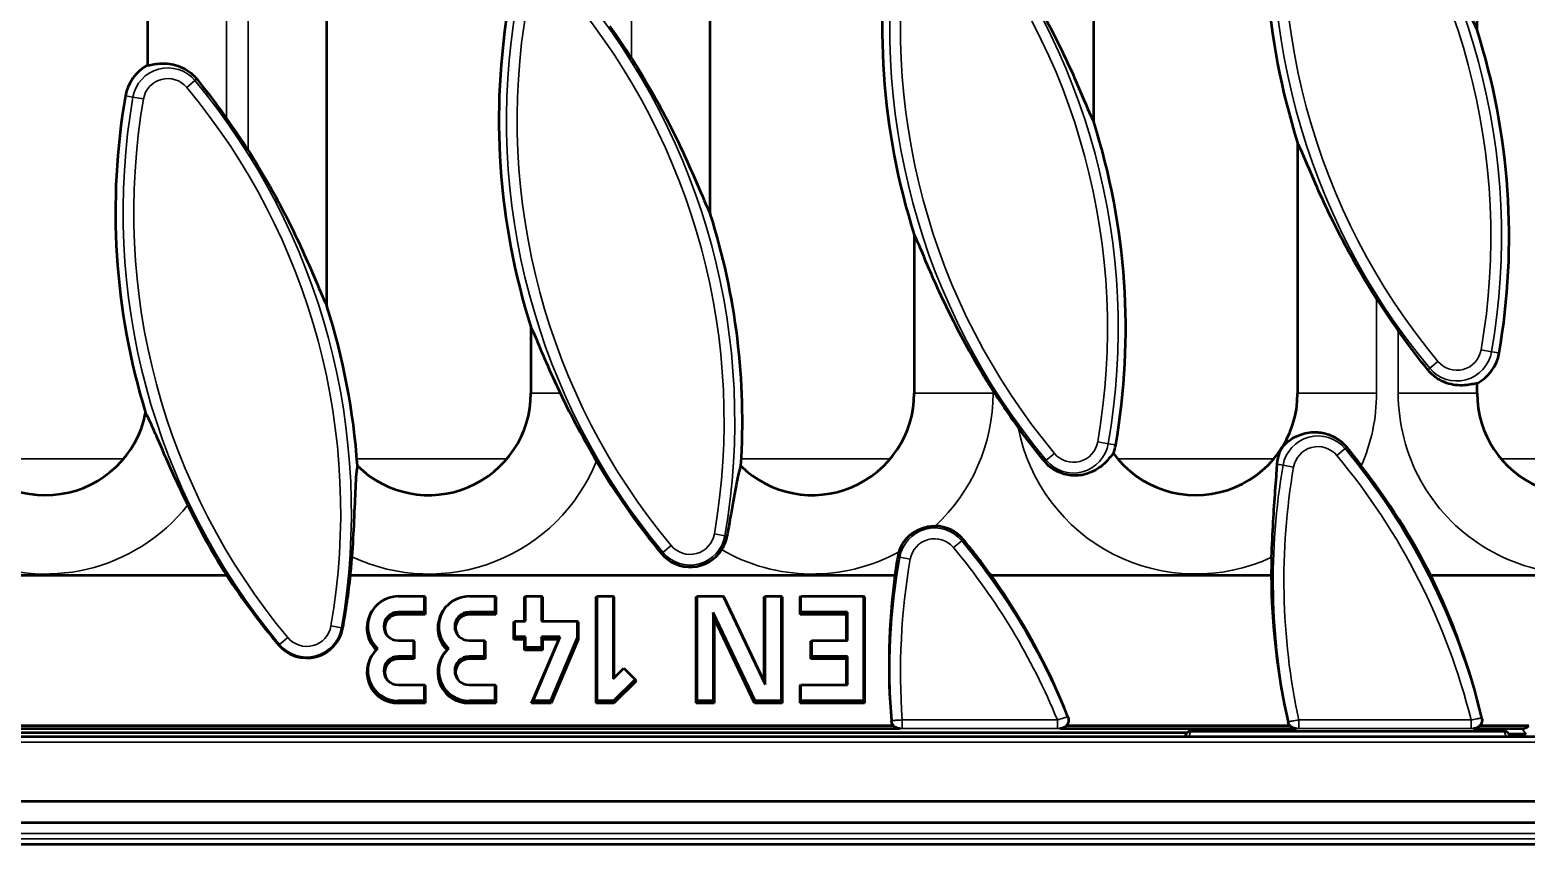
# Model space of a CAD drawing. Header units: millimetres. Extents: x 0 to 4362, y -130 to 2100.
# Drawn here: x 2596.8 to 2736.2, y 656.6 to 732.4 of the extents above; entities that cross this region are included whole.
import ezdxf

# ---------------------------------------------------------------- set-up
doc = ezdxf.new("R2010")
doc.units = ezdxf.units.MM
doc.header["$LTSCALE"] = 5
doc.layers.add('Sichtbar (ISO)', color=7, linetype='Continuous', lineweight=50)
doc.layers.add('Sichtbar schmal (ISO)', color=7, linetype='Continuous', lineweight=35)

msp = doc.modelspace()

# ---------------------------------------------------------------- linework, layer by layer
at = {"layer": 'Sichtbar (ISO)'}
for p, q in [((2731.593, 732.444), (2731.593, 759.511)), ((2607.736, 756.215), (2607.736, 729.148)), ((2695.878, 723.873), (2695.878, 750.94)), ((2660.164, 715.301), (2660.164, 742.368)), ((2624.45, 706.73), (2624.45, 733.797)), ((2714.878, 721.929), (2714.878, 698.615)), ((2679.164, 713.358), (2679.164, 698.615)), ((2643.45, 704.786), (2643.45, 698.615)), ((2731.593, 698.615), (2731.593, 699.511)), ((2615.134, 681.615), (2591.138, 681.615)), ((2677.351, 681.615), (2626.637, 681.615)), ((2712.42, 681.615), (2686.344, 681.615)), ((2748.66, 681.615), (2727.282, 681.615)), ((2631.088, 679.69), (2633.501, 679.69)), ((2633.588, 679.635), (2633.501, 679.69)), ((2633.501, 679.69), (2633.501, 678.213)), ((2633.588, 679.635), (2633.588, 677.985)), ((2637.688, 679.69), (2640.101, 679.69)), ((2640.188, 679.635), (2640.101, 679.69)), ((2640.101, 679.69), (2640.101, 678.213)), ((2640.188, 679.635), (2640.188, 677.985)), ((2642.855, 679.635), (2642.942, 679.69)), ((2642.855, 677.38), (2642.855, 679.635)), ((2642.942, 677.38), (2642.942, 679.69)), ((2642.942, 679.69), (2644.434, 679.69)), ((2644.521, 679.635), (2644.434, 679.69)), ((2644.434, 679.69), (2644.434, 677.38)), ((2644.521, 679.635), (2644.521, 677.38)), ((2649.521, 679.635), (2649.609, 679.69)), ((2649.521, 669.736), (2649.521, 679.635)), ((2649.609, 669.964), (2649.609, 679.69)), ((2649.609, 679.69), (2651.101, 679.69)), ((2651.188, 679.635), (2651.101, 679.69)), ((2651.101, 679.69), (2651.101, 672.001)), ((2651.188, 679.635), (2651.188, 672.088)), ((2658.855, 679.635), (2658.942, 679.69)), ((2658.855, 669.736), (2658.855, 679.635)), ((2658.942, 669.964), (2658.942, 679.69)), ((2658.942, 679.69), (2661.366, 679.69)), ((2661.422, 679.635), (2661.366, 679.69)), ((2661.366, 679.69), (2665.276, 671.47)), ((2661.422, 679.635), (2665.188, 671.716)), ((2665.188, 679.635), (2665.276, 679.69)), ((2665.188, 671.716), (2665.188, 679.635)), ((2665.276, 671.47), (2665.276, 679.69)), ((2665.276, 679.69), (2666.767, 679.69)), ((2666.855, 679.635), (2666.767, 679.69)), ((2666.767, 679.69), (2666.767, 669.964)), ((2666.855, 679.635), (2666.855, 669.736)), ((2668.521, 679.635), (2668.609, 679.69)), ((2668.521, 677.985), (2668.521, 679.635)), ((2668.609, 678.213), (2668.609, 679.69)), ((2668.609, 679.69), (2674.434, 679.69)), ((2674.434, 679.69), (2674.434, 669.964)), ((2674.521, 679.635), (2674.434, 679.69)), ((2674.521, 679.635), (2674.521, 669.736)), ((2628.851, 678.605), (2628.782, 678.516)), ((2633.501, 678.213), (2631.088, 678.213)), ((2633.588, 677.985), (2631.088, 677.985)), ((2633.588, 677.985), (2633.501, 678.213)), ((2635.451, 678.605), (2635.382, 678.516)), ((2640.101, 678.213), (2637.688, 678.213)), ((2640.188, 677.985), (2637.688, 677.985)), ((2640.188, 677.985), (2640.101, 678.213)), ((2641.855, 677.325), (2641.942, 677.38)), ((2641.942, 675.903), (2641.942, 677.38)), ((2641.942, 677.38), (2642.942, 677.38)), ((2644.434, 677.38), (2647.767, 677.38)), ((2647.855, 677.325), (2647.767, 677.38)), ((2647.767, 677.38), (2647.767, 675.834)), ((2664.343, 669.964), (2660.434, 678.184)), ((2660.521, 677.655), (2660.434, 678.184)), ((2660.434, 678.184), (2660.434, 669.964)), ((2664.287, 669.736), (2660.521, 677.655)), ((2660.521, 677.655), (2660.521, 669.736)), ((2668.521, 677.985), (2668.609, 678.213)), ((2672.855, 677.985), (2668.521, 677.985)), ((2672.942, 678.213), (2668.609, 678.213)), ((2672.855, 677.985), (2672.942, 678.213)), ((2672.855, 675.565), (2672.855, 677.985)), ((2672.942, 675.565), (2672.942, 678.213)), ((2641.855, 675.675), (2641.855, 677.325)), ((2647.855, 677.325), (2647.855, 675.675)), ((2631.088, 675.565), (2632.501, 675.565)), ((2632.588, 675.51), (2632.501, 675.565)), ((2632.501, 675.565), (2632.501, 674.089)), ((2632.588, 675.51), (2632.588, 673.861)), ((2637.688, 675.565), (2639.101, 675.565)), ((2639.188, 675.51), (2639.101, 675.565)), ((2639.101, 675.565), (2639.101, 674.089)), ((2639.188, 675.51), (2639.188, 673.861)), ((2641.855, 675.675), (2641.942, 675.903)), ((2642.855, 675.675), (2641.855, 675.675)), ((2642.942, 675.903), (2641.942, 675.903)), ((2642.855, 675.675), (2642.942, 675.903)), ((2642.855, 674.685), (2642.855, 675.675)), ((2642.855, 674.685), (2642.942, 674.914)), ((2644.521, 674.685), (2642.855, 674.685)), ((2642.942, 674.914), (2642.942, 675.903)), ((2644.434, 674.914), (2642.942, 674.914)), ((2643.521, 669.736), (2646.046, 675.675)), ((2643.653, 669.964), (2646.178, 675.903)), ((2646.178, 675.903), (2644.434, 675.903)), ((2644.521, 675.675), (2644.434, 675.903)), ((2644.434, 675.903), (2644.434, 674.914)), ((2644.521, 674.685), (2644.434, 674.914)), ((2646.046, 675.675), (2644.521, 675.675)), ((2644.521, 675.675), (2644.521, 674.685)), ((2647.767, 675.834), (2645.272, 669.964)), ((2647.855, 675.675), (2645.33, 669.736)), ((2646.046, 675.675), (2646.178, 675.903)), ((2647.855, 675.675), (2647.767, 675.834)), ((2669.521, 675.51), (2669.609, 675.565)), ((2669.521, 673.861), (2669.521, 675.51)), ((2669.609, 674.089), (2669.609, 675.565)), ((2669.609, 675.565), (2672.942, 675.565)), ((2628.851, 674.48), (2628.782, 674.391)), ((2632.501, 674.089), (2631.088, 674.089)), ((2632.588, 673.861), (2631.088, 673.861)), ((2632.588, 673.861), (2632.501, 674.089)), ((2635.451, 674.48), (2635.382, 674.391)), ((2639.101, 674.089), (2637.688, 674.089)), ((2639.188, 673.861), (2637.688, 673.861)), ((2639.188, 673.861), (2639.101, 674.089)), ((2669.521, 673.861), (2669.609, 674.089)), ((2672.855, 673.861), (2669.521, 673.861)), ((2672.942, 674.089), (2669.609, 674.089)), ((2672.855, 673.861), (2672.942, 674.089)), ((2672.855, 671.44), (2672.855, 673.861)), ((2672.942, 671.44), (2672.942, 674.089)), ((2651.101, 672.001), (2652.093, 672.984)), ((2653.148, 671.94), (2651.152, 669.964)), ((2653.271, 671.798), (2651.188, 669.736)), ((2652.093, 672.984), (2653.148, 671.94)), ((2653.271, 671.798), (2653.148, 671.94)), ((2631.088, 671.44), (2633.501, 671.44)), ((2633.588, 671.386), (2633.501, 671.44)), ((2633.501, 671.44), (2633.501, 669.964)), ((2633.588, 671.386), (2633.588, 669.736)), ((2637.688, 671.44), (2640.101, 671.44)), ((2640.188, 671.386), (2640.101, 671.44)), ((2640.101, 671.44), (2640.101, 669.964)), ((2640.188, 671.386), (2640.188, 669.736)), ((2665.188, 671.716), (2665.276, 671.47)), ((2668.521, 671.386), (2668.609, 671.44)), ((2668.521, 669.736), (2668.521, 671.386)), ((2668.609, 669.964), (2668.609, 671.44)), ((2668.609, 671.44), (2672.942, 671.44)), ((2633.501, 669.964), (2631.088, 669.964)), ((2633.588, 669.736), (2631.088, 669.736)), ((2633.588, 669.736), (2633.501, 669.964)), ((2640.101, 669.964), (2637.688, 669.964)), ((2640.188, 669.736), (2637.688, 669.736)), ((2640.188, 669.736), (2640.101, 669.964)), ((2643.521, 669.736), (2643.653, 669.964)), ((2645.33, 669.736), (2643.521, 669.736)), ((2645.272, 669.964), (2643.653, 669.964)), ((2645.33, 669.736), (2645.272, 669.964)), ((2649.521, 669.736), (2649.609, 669.964)), ((2651.188, 669.736), (2649.521, 669.736)), ((2651.152, 669.964), (2649.609, 669.964)), ((2651.188, 669.736), (2651.152, 669.964)), ((2658.855, 669.736), (2658.942, 669.964)), ((2660.521, 669.736), (2658.855, 669.736)), ((2660.434, 669.964), (2658.942, 669.964)), ((2660.521, 669.736), (2660.434, 669.964)), ((2664.287, 669.736), (2664.343, 669.964)), ((2666.855, 669.736), (2664.287, 669.736)), ((2666.767, 669.964), (2664.343, 669.964)), ((2666.855, 669.736), (2666.767, 669.964)), ((2668.521, 669.736), (2668.609, 669.964)), ((2674.521, 669.736), (2668.521, 669.736)), ((2674.434, 669.964), (2668.609, 669.964)), ((2674.521, 669.736), (2674.434, 669.964)), ((2677.256, 667.615), (2589.861, 667.615)), ((2714.191, 667.615), (2693.309, 667.615)), ((2736.416, 667.615), (2731.828, 667.615)), ((2704.671, 666.615), (2579.784, 666.615)), ((2586.253, 666.998), (2704.584, 666.998)), ((2589.279, 667.365), (2677.838, 667.365)), ((2692.726, 667.365), (2714.773, 667.365)), ((2704.422, 666.745), (2704.387, 666.615)), ((2734.371, 666.615), (2704.671, 666.615)), ((2704.781, 666.628), (2734.262, 666.628)), ((2734.138, 667.115), (2704.905, 667.115)), ((2731.246, 667.365), (2735.755, 667.365)), ((2739.258, 666.615), (2734.371, 666.615)), ((2736.157, 666.841), (2734.584, 666.841)), ((2734.655, 666.615), (2734.621, 666.745)), ((2312.521, 660.615), (2812.521, 660.615)), ((2312.521, 658.615), (2812.521, 658.615)), ((2312.521, 656.615), (2812.521, 656.615))]:
    msp.add_line(p, q, dxfattribs=at)
for centre, radius, start, end in [((2775.461, 741.18), 63.568, 170.18516, 197.6286), ((2739.747, 732.609), 63.568, 170.18516, 197.6286), ((2704.033, 724.038), 63.568, 170.18516, 197.6286), ((2599.581, 696.05), 63.043, 32.39092, 35.6676), ((2671.01, 713.193), 63.568, 350.18516, 17.6286), ((2609.622, 725.62), 4, 118.14254, 170.18516), ((2668.319, 715.466), 63.568, 170.18516, 197.09069), ((2563.867, 687.478), 63.043, 32.39092, 35.6676), ((2635.296, 704.621), 63.568, 350.18516, 17.6286), ((2599.581, 696.05), 63.568, 356.19859, 17.6286), ((2563.867, 687.478), 63.568, 3.9393, 17.6286), ((2775.461, 741.18), 63.043, 212.39092, 215.6676), ((2729.706, 703.038), 4, 298.14254, 350.18516), ((2633.95, 698.615), 9.5, 225.44617, 0), ((2669.664, 698.615), 9.5, 225.53351, 0), ((2739.747, 732.609), 63.043, 212.39092, 216.13845), ((2705.378, 698.615), 9.5, 216.21636, 0), ((2741.093, 698.615), 9.5, 180, 313.55183), ((2598.236, 698.615), 9.5, 208.40856, 348.88919), ((2693.992, 694.467), 4, 338.5186, 350.18516), ((2704.033, 724.038), 63.043, 210.23646, 219.81484), ((2671.01, 653.193), 63.043, 26.79762, 37.82118), ((2668.319, 715.466), 63.043, 205.6284, 212.47619), ((2681.051, 682.763), 3.475, 39.81484, 89.26098), ((2635.296, 644.621), 63.043, 35.93036, 39.81484), ((2563.867, 687.478), 63.043, 354.66356, 356.26367), ((2658.278, 685.896), 3.475, 219.81484, 327.6971), ((2739.747, 672.609), 63.043, 170.18516, 171.78684), ((2681.051, 682.763), 3.475, 162.11973, 170.18516), ((2775.461, 681.18), 63.043, 178.05087, 179.60493), ((2704.905, 666.615), 0.5, 90, 165), ((2734.138, 666.615), 0.5, 15, 90)]:
    msp.add_arc(centre, radius, start, end, dxfattribs=at)
for centre, major_axis, ratio, start_param, end_param in [((2668.319, 716.259), (0, -63.476), 0.9999219, 5.2897143, 5.4168512), ((2563.867, 688.267), (0, 63.126), 0.9999219, 4.5287851, 4.6068132), ((2739.747, 673.396), (0, -62.941), 0.9999219, 4.5814238, 4.7965974), ((2635.296, 645.404), (0, 62.591), 0.9999219, 5.0896153, 5.3293342), ((2775.461, 681.968), (0, -63.048), 0.9999219, 4.7179927, 4.9359168), ((2671.01, 653.976), (0, 62.698), 0.9999219, 4.9436863, 5.1689077), ((2631.088, 676.889), (-2.829, 0), 0.9899495, 4.712389, 7.1108807), ((2637.688, 676.889), (-2.829, 0), 0.9899495, 4.712389, 7.1108807), ((2631.088, 676.748), (-2.917, 0), 0.9899495, 5.6240663, 7.0744069), ((2631.088, 676.889), (-1.337, 0), 0.9899495, 4.712389, 7.8539816), ((2631.088, 676.748), (-1.25, 0), 0.9899495, 4.712389, 6.8978807), ((2637.688, 676.748), (-2.917, 0), 0.9899495, 5.6240663, 7.0744069), ((2637.688, 676.889), (-1.337, 0), 0.9899495, 4.712389, 7.8539816), ((2637.688, 676.748), (-1.25, 0), 0.9899495, 4.712389, 6.8978807), ((2622.563, 677.367), (0, -3.422), 0.9999219, 5.4168512, 7.6703777), ((2631.088, 672.765), (-2.829, 0), 0.9899495, 5.4554899, 7.8539816), ((2637.688, 672.765), (-2.829, 0), 0.9899495, 5.4554899, 7.8539816), ((2631.088, 672.623), (-2.917, 0), 0.9899495, 5.6240663, 7.8539816), ((2631.088, 672.765), (-1.337, 0), 0.9899495, 4.712389, 7.8539816), ((2631.088, 672.623), (-1.25, 0), 0.9899495, 4.712389, 6.8978807), ((2637.688, 672.623), (-2.917, 0), 0.9899495, 5.6240663, 7.8539816), ((2637.688, 672.765), (-1.337, 0), 0.9899495, 4.712389, 7.8539816), ((2637.688, 672.623), (-1.25, 0), 0.9899495, 4.712389, 6.8978807), ((2735.753, 668.366), (0.61, -0.795), 0.9978252, 5.629738, 6.3519541), ((2704.768, 666.102), (0.137, 0.51), 0.947813, 0.2487076, 0.4682626), ((2734.275, 666.102), (-0.137, 0.51), 0.947813, 5.8149227, 6.0344777)]:
    msp.add_ellipse(centre, major_axis=major_axis, ratio=ratio, start_param=start_param, end_param=end_param, dxfattribs=at)
for points, knots in [([(2724.244, 746.965), (2725.234, 745.405), (2726.224, 743.717), (2728.204, 740.022), (2729.158, 738.008), (2730.426, 735.122), (2730.957, 733.825), (2731.404, 732.818), (2731.494, 732.625), (2731.575, 732.475), (2731.584, 732.459), (2731.593, 732.444)], [5.0571531, 5.0571531, 5.0571531, 5.0571531, 5.5983494, 5.5983494, 6.239433, 6.239433, 6.6427143, 6.6427143, 6.7428645, 6.7428645, 6.7559465, 6.7559465, 6.7559465, 6.7559465]), ([(2688.53, 738.393), (2689.52, 736.833), (2690.51, 735.146), (2692.489, 731.45), (2693.444, 729.437), (2694.712, 726.551), (2695.242, 725.254), (2695.69, 724.247), (2695.78, 724.053), (2695.861, 723.904), (2695.87, 723.888), (2695.878, 723.873)], [5.0571531, 5.0571531, 5.0571531, 5.0571531, 5.5983494, 5.5983494, 6.239433, 6.239433, 6.6427143, 6.6427143, 6.7428645, 6.7428645, 6.7559465, 6.7559465, 6.7559465, 6.7559465]), ([(2607.736, 729.148), (2607.84, 729.153), (2608.001, 729.185), (2608.591, 729.289), (2609.137, 729.366), (2610.003, 729.256), (2610.282, 729.199), (2610.856, 729.004), (2611.149, 728.865), (2611.64, 728.551), (2611.882, 728.36), (2612.178, 728.053), (2612.255, 727.965), (2612.327, 727.875)], [2.82851537, 2.82851537, 2.82851537, 2.82851537, 2.9796104, 2.9796104, 3.24690309, 3.24690309, 3.34987153, 3.34987153, 3.45283997, 3.45283997, 3.54324006, 3.54324006, 3.57659228, 3.57659228, 3.57659228, 3.57659228]), ([(2652.816, 729.822), (2653.805, 728.262), (2654.795, 726.574), (2656.775, 722.879), (2657.73, 720.865), (2658.997, 717.979), (2659.528, 716.682), (2659.976, 715.675), (2660.065, 715.482), (2660.146, 715.333), (2660.155, 715.316), (2660.164, 715.301)], [5.0571531, 5.0571531, 5.0571531, 5.0571531, 5.5983494, 5.5983494, 6.239433, 6.239433, 6.6427143, 6.6427143, 6.7428645, 6.7428645, 6.7559465, 6.7559465, 6.7559465, 6.7559465]), ([(2612.327, 727.875), (2613.093, 726.915), (2613.86, 725.914), (2614.732, 724.725), (2614.908, 724.483), (2615.084, 724.238)], [1.09829535, 1.09829535, 1.09829535, 1.09829535, 1.45268918, 1.45268918, 1.54121651, 1.54121651, 1.54121651, 1.54121651]), ([(2617.101, 721.25), (2618.091, 719.69), (2619.081, 718.003), (2621.061, 714.308), (2622.016, 712.294), (2623.283, 709.408), (2623.814, 708.111), (2624.261, 707.104), (2624.351, 706.911), (2624.432, 706.761), (2624.441, 706.745), (2624.45, 706.73)], [5.0571531, 5.0571531, 5.0571531, 5.0571531, 5.5983494, 5.5983494, 6.239433, 6.239433, 6.6427143, 6.6427143, 6.7428645, 6.7428645, 6.7559465, 6.7559465, 6.7559465, 6.7559465]), ([(2722.227, 707.409), (2721.237, 708.969), (2720.247, 710.656), (2718.268, 714.351), (2717.313, 716.365), (2716.045, 719.251), (2715.515, 720.548), (2715.067, 721.555), (2714.977, 721.748), (2714.896, 721.898), (2714.887, 721.914), (2714.878, 721.929)], [5.0571531, 5.0571531, 5.0571531, 5.0571531, 5.5983494, 5.5983494, 6.239433, 6.239433, 6.6427143, 6.6427143, 6.7428645, 6.7428645, 6.7559465, 6.7559465, 6.7559465, 6.7559465]), ([(2686.513, 698.837), (2686.362, 699.074), (2686.215, 699.309), (2685.033, 701.216), (2683.975, 703.076), (2682.07, 706.779), (2681.223, 708.627), (2680.127, 711.167), (2679.686, 712.245), (2679.312, 713.071), (2679.235, 713.234), (2679.17, 713.348), (2679.167, 713.353), (2679.164, 713.358)], [1.4012919, 1.4012919, 1.4012919, 1.4012919, 1.4831314, 1.4831314, 2.0748242, 2.0748242, 2.6665171, 2.6665171, 3.0117053, 3.0117053, 3.1021459, 3.1021459, 3.1060816, 3.1060816, 3.1060816, 3.1060816]), ([(2646.192, 698.615), (2646.171, 698.658), (2646.151, 698.701), (2645.73, 699.592), (2645.313, 700.515), (2644.547, 702.281), (2644.195, 703.127), (2643.78, 704.097), (2643.649, 704.395), (2643.51, 704.677), (2643.478, 704.737), (2643.45, 704.786)], [1.10265107, 1.10265107, 1.10265107, 1.10265107, 1.11771854, 1.11771854, 1.4148714, 1.4148714, 1.71202425, 1.71202425, 1.84425797, 1.84425797, 1.88761898, 1.88761898, 1.88761898, 1.88761898]), ([(2727.002, 700.784), (2726.235, 701.744), (2725.469, 702.744), (2724.596, 703.934), (2724.421, 704.176), (2724.244, 704.421)], [1.09829535, 1.09829535, 1.09829535, 1.09829535, 1.45268918, 1.45268918, 1.54121651, 1.54121651, 1.54121651, 1.54121651]), ([(2731.593, 699.511), (2731.488, 699.506), (2731.327, 699.473), (2730.737, 699.369), (2730.192, 699.293), (2729.326, 699.403), (2729.046, 699.46), (2728.473, 699.655), (2728.179, 699.794), (2727.688, 700.108), (2727.447, 700.299), (2727.15, 700.606), (2727.074, 700.693), (2727.002, 700.784)], [2.82851537, 2.82851537, 2.82851537, 2.82851537, 2.9796104, 2.9796104, 3.24690309, 3.24690309, 3.34987153, 3.34987153, 3.45283997, 3.45283997, 3.54324006, 3.54324006, 3.57659228, 3.57659228, 3.57659228, 3.57659228]), ([(2649.566, 692.291), (2648.846, 693.527), (2648.193, 694.702), (2647.102, 696.757), (2646.618, 697.718), (2646.192, 698.615)], [-0.63236248, -0.63236248, -0.63236248, -0.63236248, -0.31426587, -0.31426587, 0, 0, 0, 0]), ([(2611.478, 688.198), (2610.915, 689.37), (2610.375, 690.538), (2609.359, 692.8), (2608.918, 693.821), (2608.29, 695.267), (2608.05, 695.818), (2607.743, 696.465), (2607.637, 696.671), (2607.558, 696.784)], [-1.006934, -1.006934, -1.006934, -1.006934, -0.7077616, -0.7077616, -0.3937646, -0.3937646, -0.1524802, -0.1524802, 0, 0, 0, 0]), ([(2712.972, 691.991), (2712.998, 692.419), (2713.087, 692.774), (2713.217, 693.124), (2713.25, 693.199), (2713.303, 693.309), (2713.328, 693.355), (2713.38, 693.447), (2713.407, 693.489), (2713.466, 693.576), (2713.499, 693.622), (2713.584, 693.727), (2713.639, 693.79), (2713.969, 694.127), (2714.407, 694.47), (2715.496, 694.888), (2716.027, 694.997), (2716.987, 694.964), (2717.384, 694.897), (2718.138, 694.628), (2718.486, 694.447), (2719.045, 694.02), (2719.261, 693.811), (2719.451, 693.574)], [-1.7471477, -1.7471477, -1.7471477, -1.7471477, -1.4626889, -1.4626889, -1.3655369, -1.3655369, -1.3010904, -1.3010904, -1.2437052, -1.2437052, -1.1811, -1.1811, -1.1010843, -1.1010843, -0.7864133, -0.7864133, -0.5556324, -0.5556324, -0.4071824, -0.4071824, -0.2772727, -0.2772727, -0.1830919, -0.1830919, -0.1830919, -0.1830919]), ([(2697.714, 693.002), (2697.585, 692.88), (2697.391, 692.602), (2696.795, 691.967), (2696.384, 691.612), (2695.459, 691.152), (2695.04, 691.019), (2694.171, 690.907), (2693.722, 690.922), (2692.832, 691.13), (2692.409, 691.314), (2691.762, 691.762), (2691.521, 691.983), (2691.314, 692.234)], [-1.11699826, -1.11699826, -1.11699826, -1.11699826, -0.91705981, -0.91705981, -0.70556296, -0.70556296, -0.55743003, -0.55743003, -0.41402459, -0.41402459, -0.274509, -0.274509, -0.17624953, -0.17624953, -0.17624953, -0.17624953]), ([(2627.285, 691.846), (2627.237, 691.705), (2627.201, 691.436), (2627.142, 690.727), (2627.118, 690.283), (2627.056, 688.946), (2627.017, 687.882), (2626.911, 685.622), (2626.85, 684.5), (2626.776, 683.37)], [-1.1757899, -1.1757899, -1.1757899, -1.1757899, -0.9527386, -0.9527386, -0.7281448, -0.7281448, -0.3397547, -0.3397547, 0, 0, 0, 0]), ([(2663.01, 691.835), (2662.941, 691.708), (2662.868, 691.458), (2662.709, 690.771), (2662.625, 690.336), (2662.385, 689.037), (2662.217, 688.066), (2661.928, 686.463), (2661.822, 685.887), (2661.712, 685.301)], [-1.08731074, -1.08731074, -1.08731074, -1.08731074, -0.87788924, -0.87788924, -0.66845422, -0.66845422, -0.32485193, -0.32485193, -0.14289778, -0.14289778, -0.14289778, -0.14289778]), ([(2712.455, 683.325), (2712.493, 684.451), (2712.544, 685.567), (2712.663, 687.65), (2712.729, 688.625), (2712.864, 690.467), (2712.929, 691.289), (2712.968, 691.924), (2712.97, 691.957), (2712.972, 691.991)], [-1.2657575, -1.2657575, -1.2657575, -1.2657575, -0.9185975, -0.9185975, -0.587482, -0.587482, -0.230122, -0.230122, -0.2105743, -0.2105743, -0.2105743, -0.2105743]), ([(2677.744, 683.83), (2677.827, 684.088), (2677.939, 684.336), (2678.235, 684.826), (2678.424, 685.063), (2678.96, 685.579), (2679.333, 685.82), (2680.173, 686.159), (2680.633, 686.244), (2681.096, 686.238)], [-0.44284758, -0.44284758, -0.44284758, -0.44284758, -0.36163015, -0.36163015, -0.27132763, -0.27132763, -0.13894718, -0.13894718, 0, 0, 0, 0]), ([(2661.712, 685.301), (2661.676, 685.11), (2661.624, 684.921), (2661.469, 684.493), (2661.354, 684.259), (2661.215, 684.038)], [-0.13749433, -0.13749433, -0.13749433, -0.13749433, -0.0781715, -0.0781715, 0, 0, 0, 0]), ([(2677.256, 667.615), (2677.196, 667.678), (2677.146, 667.75), (2677.068, 667.914), (2677.043, 668.007), (2677.035, 668.102)], [0.065553561, 0.065553561, 0.065553561, 0.065553561, 0.091852011, 0.091852011, 0.120661478, 0.120661478, 0.120661478, 0.120661478]), ([(2677.838, 667.365), (2677.733, 667.365), (2677.629, 667.386), (2677.436, 667.465), (2677.349, 667.523), (2677.268, 667.602), (2677.262, 667.609), (2677.256, 667.615)], [0, 0, 0, 0, 0.031400977, 0.031400977, 0.062636773, 0.062636773, 0.065288298, 0.065288298, 0.065288298, 0.065288298]), ([(2693.309, 667.615), (2693.305, 667.611), (2693.301, 667.606), (2693.224, 667.528), (2693.137, 667.47), (2692.992, 667.408), (2692.94, 667.392), (2692.834, 667.371), (2692.78, 667.365), (2692.726, 667.365)], [0.091670671, 0.091670671, 0.091670671, 0.091670671, 0.093483047, 0.093483047, 0.124618468, 0.124618468, 0.140804686, 0.140804686, 0.157014805, 0.157014805, 0.157014805, 0.157014805]), ([(2693.481, 668.458), (2693.519, 668.363), (2693.537, 668.261), (2693.534, 668.055), (2693.512, 667.953), (2693.433, 667.768), (2693.378, 667.686), (2693.309, 667.615)], [0, 0, 0, 0, 0.031042961, 0.031042961, 0.062401319, 0.062401319, 0.092047094, 0.092047094, 0.092047094, 0.092047094]), ([(2714.191, 667.615), (2714.144, 667.664), (2714.103, 667.719), (2714.032, 667.846), (2714.004, 667.918), (2713.987, 667.993)], [0.065519019, 0.065519019, 0.065519019, 0.065519019, 0.086162203, 0.086162203, 0.109372839, 0.109372839, 0.109372839, 0.109372839]), ([(2714.773, 667.365), (2714.668, 667.365), (2714.565, 667.386), (2714.372, 667.465), (2714.284, 667.523), (2714.204, 667.602), (2714.198, 667.609), (2714.191, 667.615)], [0, 0, 0, 0, 0.031374626, 0.031374626, 0.062600553, 0.062600553, 0.065269416, 0.065269416, 0.065269416, 0.065269416]), ([(2731.828, 667.615), (2731.798, 667.583), (2731.764, 667.553), (2731.66, 667.474), (2731.583, 667.434), (2731.419, 667.379), (2731.333, 667.365), (2731.246, 667.365)], [0.08002972, 0.08002972, 0.08002972, 0.08002972, 0.093443914, 0.093443914, 0.119365969, 0.119365969, 0.145338122, 0.145338122, 0.145338122, 0.145338122]), ([(2732.033, 668.349), (2732.057, 668.249), (2732.06, 668.145), (2732.027, 667.941), (2731.99, 667.842), (2731.905, 667.703), (2731.869, 667.657), (2731.828, 667.615)], [0, 0, 0, 0, 0.031199824, 0.031199824, 0.062713101, 0.062713101, 0.080415927, 0.080415927, 0.080415927, 0.080415927])]:
    msp.add_open_spline(points, degree=3, knots=knots, dxfattribs=at)
for points in [[(2691.314, 692.234), (2690.451, 693.279), (2689.627, 694.344), (2688.834, 695.43)], [(2719.451, 693.574), (2719.901, 693.011), (2720.357, 692.434), (2720.809, 691.851)]]:
    msp.add_open_spline(points, degree=3, dxfattribs=at)
at = {"layer": 'Sichtbar schmal (ISO)'}
for p, q in [((2652.816, 747.278), (2652.816, 729.822)), ((2615.084, 724.238), (2615.084, 741.694)), ((2617.101, 738.707), (2617.101, 721.25)), ((2612.151, 727.729), (2611.386, 727.091)), ((2612.327, 727.875), (2612.151, 727.729)), ((2605.681, 726.302), (2606.378, 726.182)), ((2606.378, 726.182), (2607.36, 726.012)), ((2722.227, 698.615), (2722.227, 707.409)), ((2724.244, 704.421), (2724.244, 698.615)), ((2731.969, 702.647), (2732.95, 702.477)), ((2733.648, 702.357), (2732.95, 702.477)), ((2727.942, 701.568), (2727.177, 700.93)), ((2727.002, 700.784), (2727.177, 700.93)), ((2646.192, 698.615), (2643.45, 698.615)), ((2686.513, 698.615), (2679.164, 698.615)), ((2686.513, 698.615), (2686.513, 698.837)), ((2722.227, 698.615), (2714.878, 698.615)), ((2731.593, 698.615), (2724.244, 698.615)), ((2692.228, 692.997), (2691.463, 692.359)), ((2696.254, 694.076), (2697.236, 693.906)), ((2697.933, 693.785), (2697.236, 693.906)), ((2719.294, 693.443), (2718.529, 692.805)), ((2719.451, 693.574), (2719.294, 693.443)), ((2605.491, 692.483), (2590.98, 692.483)), ((2641.206, 692.483), (2627.238, 692.483)), ((2676.92, 692.483), (2663.049, 692.483)), ((2691.314, 692.234), (2691.463, 692.359)), ((2712.634, 692.483), (2698.123, 692.483)), ((2712.972, 691.991), (2713.521, 691.896)), ((2713.521, 691.896), (2714.503, 691.726)), ((2747.666, 692.483), (2733.837, 692.483)), ((2656.514, 684.425), (2655.749, 683.787)), ((2660.54, 685.504), (2661.522, 685.334)), ((2661.712, 685.301), (2661.522, 685.334)), ((2683.58, 684.871), (2682.815, 684.234)), ((2683.72, 684.988), (2683.58, 684.871)), ((2655.608, 683.67), (2655.749, 683.787)), ((2677.627, 683.356), (2677.807, 683.325)), ((2677.807, 683.325), (2678.788, 683.155)), ((2631.088, 677.985), (2631.088, 678.213)), ((2637.688, 677.985), (2637.688, 678.213)), ((2624.826, 676.933), (2625.808, 676.763)), ((2625.927, 676.742), (2625.808, 676.763)), ((2619.956, 675.151), (2620.034, 675.216)), ((2620.799, 675.854), (2620.034, 675.216)), ((2631.088, 673.861), (2631.088, 674.089)), ((2637.688, 673.861), (2637.688, 674.089)), ((2631.088, 669.736), (2631.088, 669.964)), ((2637.688, 669.736), (2637.688, 669.964)), ((2678.042, 668.177), (2678.042, 667.378)), ((2692.5, 668.177), (2678.042, 668.177)), ((2692.5, 668.177), (2692.5, 667.378)), ((2714.979, 667.378), (2714.979, 668.177)), ((2731.032, 668.177), (2714.979, 668.177)), ((2731.032, 667.378), (2731.032, 668.177)), ((2678.042, 667.378), (2692.5, 667.378)), ((2704.781, 666.628), (2704.905, 667.091)), ((2704.905, 667.115), (2704.905, 667.091)), ((2704.905, 667.091), (2734.138, 667.091)), ((2714.773, 667.365), (2714.777, 667.368)), ((2714.979, 667.378), (2731.032, 667.378)), ((2734.138, 667.091), (2734.138, 667.115)), ((2734.138, 667.091), (2734.262, 666.628)), ((2735.755, 667.365), (2736.157, 666.841)), ((2312.521, 666.115), (2812.521, 666.115)), ((2812.521, 658.641), (2312.521, 658.641)), ((2312.521, 657.615), (2812.521, 657.615)), ((2812.521, 657.115), (2312.521, 657.115))]:
    msp.add_line(p, q, dxfattribs=at)
for centre, radius, start, end in [((2671.01, 713.193), 61.864, 350.18516, 39.81484), ((2671.01, 713.193), 62.861, 350.18516, 39.81484), ((2775.461, 741.18), 62.861, 170.18516, 219.81484), ((2775.461, 741.18), 61.864, 170.18516, 219.81484), ((2635.296, 704.621), 62.861, 350.18516, 39.81484), ((2739.747, 732.609), 62.861, 170.18516, 219.81484), ((2739.747, 732.609), 61.864, 170.18516, 219.81484), ((2635.296, 704.621), 61.864, 350.18516, 39.81484), ((2599.581, 696.05), 62.861, 350.18516, 39.81484), ((2704.033, 724.038), 62.861, 170.18516, 219.81484), ((2704.033, 724.038), 61.864, 170.18516, 219.81484), ((2599.581, 696.05), 61.864, 350.18516, 39.81484), ((2609.622, 725.62), 3.292, 39.81484, 170.18516), ((2609.622, 725.62), 2.296, 39.81484, 170.18516), ((2563.867, 687.478), 62.861, 350.18516, 39.81484), ((2668.319, 715.466), 62.861, 170.18516, 219.81484), ((2563.867, 687.478), 61.864, 350.18516, 39.81484), ((2668.319, 715.466), 61.864, 170.18516, 219.81484), ((2729.706, 703.038), 3.292, 219.81484, 350.18516), ((2729.706, 703.038), 2.296, 219.81484, 350.18516), ((2669.664, 698.615), 16.848, 312.72562, 0), ((2705.378, 698.615), 16.848, 336.32904, 0), ((2741.093, 698.615), 16.848, 180, 295.88258), ((2705.378, 698.615), 16.848, 190.89718, 294.83408), ((2716.765, 691.335), 3.292, 39.81484, 170.18516), ((2693.992, 694.467), 3.292, 219.81484, 350.18516), ((2693.992, 694.467), 2.296, 219.81484, 350.18516), ((2716.765, 691.335), 2.296, 39.81484, 170.18516), ((2671.01, 653.193), 61.864, 14.01686, 39.81484), ((2671.01, 653.193), 62.861, 13.96184, 39.81484), ((2633.95, 698.615), 16.848, 244.79994, 337.95346), ((2775.461, 681.18), 62.861, 170.18516, 192.10339), ((2775.461, 681.18), 61.864, 170.18516, 192.1339), ((2598.236, 698.615), 16.848, 244.70584, 321.8086), ((2681.051, 682.763), 3.292, 39.81484, 170.18516), ((2658.278, 685.896), 3.292, 219.81484, 350.18516), ((2658.278, 685.896), 2.296, 219.81484, 350.18516), ((2681.051, 682.763), 2.296, 39.81484, 170.18516), ((2635.296, 644.621), 62.861, 22.29545, 39.81484), ((2669.664, 698.615), 16.848, 239.90106, 298.65509), ((2739.747, 672.609), 62.861, 170.18516, 184.10414), ((2739.747, 672.609), 61.864, 170.18516, 184.10849), ((2635.296, 644.621), 61.864, 22.38071, 39.81484), ((2622.563, 677.324), 3.292, 219.81484, 350.18516), ((2622.563, 677.324), 2.296, 219.81484, 350.18516)]:
    msp.add_arc(centre, radius, start, end, dxfattribs=at)
for centre, major_axis, ratio, start_param, end_param in [((2677.843, 668.167), (-0.424, 0.679), 0.9951383, 1.0863782, 2.5813411), ((2692.719, 668.167), (0.329, 0.729), 0.9919905, 3.5688078, 5.5216932), ((2714.777, 668.167), (0.445, -0.665), 0.9955953, 4.3349511, 5.6909457), ((2731.24, 668.167), (0.362, 0.713), 0.99337, 3.6142451, 5.4227402), ((2704.905, 666.615), (-0.483, 0.129), 0.947813, 4.9610966, 6.2831853), ((2734.138, 666.615), (0.483, 0.129), 0.947813, 0, 1.3220887)]:
    msp.add_ellipse(centre, major_axis=major_axis, ratio=ratio, start_param=start_param, end_param=end_param, dxfattribs=at)
for points in [[(2677.048, 668.11), (2677.043, 668.107), (2677.039, 668.105), (2677.035, 668.102)], [(2693.481, 668.458), (2693.473, 668.462), (2693.465, 668.466), (2693.457, 668.469)], [(2713.998, 668), (2713.995, 667.998), (2713.991, 667.995), (2713.987, 667.993)], [(2732.033, 668.349), (2732.027, 668.353), (2732.02, 668.356), (2732.013, 668.359)], [(2677.838, 667.365), (2677.839, 667.366), (2677.841, 667.367), (2677.843, 667.368)], [(2692.719, 667.368), (2692.722, 667.367), (2692.724, 667.366), (2692.726, 667.365)], [(2731.24, 667.368), (2731.242, 667.367), (2731.244, 667.366), (2731.246, 667.365)]]:
    msp.add_open_spline(points, degree=3, dxfattribs=at)
for points, knots in [([(2678.042, 668.177), (2677.868, 668.167), (2677.692, 668.156), (2677.404, 668.138), (2677.287, 668.13), (2677.148, 668.12), (2677.107, 668.116), (2677.064, 668.112), (2677.053, 668.111), (2677.048, 668.11)], [-0.029521001, -0.029521001, -0.029521001, -0.029521001, -0.019041046, -0.019041046, -0.009594325, -0.009594325, -0.003690125, -0.003690125, 0, 0, 0, 0]), ([(2693.457, 668.469), (2693.441, 668.467), (2693.375, 668.448), (2693.184, 668.391), (2693.065, 668.354), (2692.85, 668.287), (2692.762, 668.26), (2692.615, 668.213), (2692.557, 668.195), (2692.5, 668.177)], [-0.031023619, -0.031023619, -0.031023619, -0.031023619, -0.020010234, -0.020010234, -0.010082676, -0.010082676, -0.003877952, -0.003877952, 0, 0, 0, 0]), ([(2714.979, 668.177), (2714.919, 668.167), (2714.859, 668.156), (2714.704, 668.13), (2714.612, 668.114), (2714.388, 668.074), (2714.267, 668.052), (2714.075, 668.017), (2714.013, 668.004), (2713.998, 668)], [-0.02976125, -0.02976125, -0.02976125, -0.02976125, -0.026041093, -0.026041093, -0.020088843, -0.020088843, -0.010565244, -0.010565244, 0, 0, 0, 0]), ([(2732.013, 668.359), (2732.005, 668.359), (2731.986, 668.356), (2731.928, 668.346), (2731.892, 668.34), (2731.82, 668.327), (2731.79, 668.322), (2731.737, 668.312), (2731.715, 668.308), (2731.648, 668.295), (2731.599, 668.286), (2731.464, 668.261), (2731.376, 668.244), (2731.201, 668.21), (2731.116, 668.193), (2731.032, 668.177)], [-0.030131679, -0.030131679, -0.030131679, -0.030131679, -0.024783306, -0.024783306, -0.019962237, -0.019962237, -0.016949069, -0.016949069, -0.015065839, -0.015065839, -0.011299379, -0.011299379, -0.005273044, -0.005273044, 0, 0, 0, 0]), ([(2677.843, 667.368), (2677.844, 667.369), (2677.846, 667.37), (2677.854, 667.371), (2677.863, 667.372), (2677.89, 667.374), (2677.914, 667.376), (2677.972, 667.377), (2678.007, 667.378), (2678.042, 667.378)], [0, 0, 0, 0, 0.003690125, 0.003690125, 0.009594325, 0.009594325, 0.019041046, 0.019041046, 0.029521001, 0.029521001, 0.029521001, 0.029521001]), ([(2692.5, 667.378), (2692.513, 667.378), (2692.526, 667.378), (2692.559, 667.377), (2692.579, 667.377), (2692.628, 667.376), (2692.656, 667.375), (2692.7, 667.372), (2692.715, 667.37), (2692.719, 667.368)], [0, 0, 0, 0, 0.003877952, 0.003877952, 0.010082676, 0.010082676, 0.020010234, 0.020010234, 0.031023619, 0.031023619, 0.031023619, 0.031023619]), ([(2714.777, 667.368), (2714.78, 667.37), (2714.793, 667.372), (2714.832, 667.375), (2714.857, 667.376), (2714.903, 667.377), (2714.922, 667.377), (2714.954, 667.378), (2714.967, 667.378), (2714.979, 667.378)], [0, 0, 0, 0, 0.010565244, 0.010565244, 0.020088843, 0.020088843, 0.026041093, 0.026041093, 0.02976125, 0.02976125, 0.02976125, 0.02976125]), ([(2731.032, 667.378), (2731.05, 667.378), (2731.068, 667.378), (2731.104, 667.377), (2731.123, 667.377), (2731.151, 667.376), (2731.162, 667.376), (2731.176, 667.375), (2731.181, 667.375), (2731.192, 667.374), (2731.198, 667.374), (2731.214, 667.372), (2731.221, 667.372), (2731.234, 667.37), (2731.238, 667.369), (2731.24, 667.368)], [0, 0, 0, 0, 0.005273044, 0.005273044, 0.011299379, 0.011299379, 0.015065839, 0.015065839, 0.016949069, 0.016949069, 0.019962237, 0.019962237, 0.024783306, 0.024783306, 0.030131679, 0.030131679, 0.030131679, 0.030131679])]:
    msp.add_open_spline(points, degree=3, knots=knots, dxfattribs=at)

doc.saveas('drawing.dxf')
